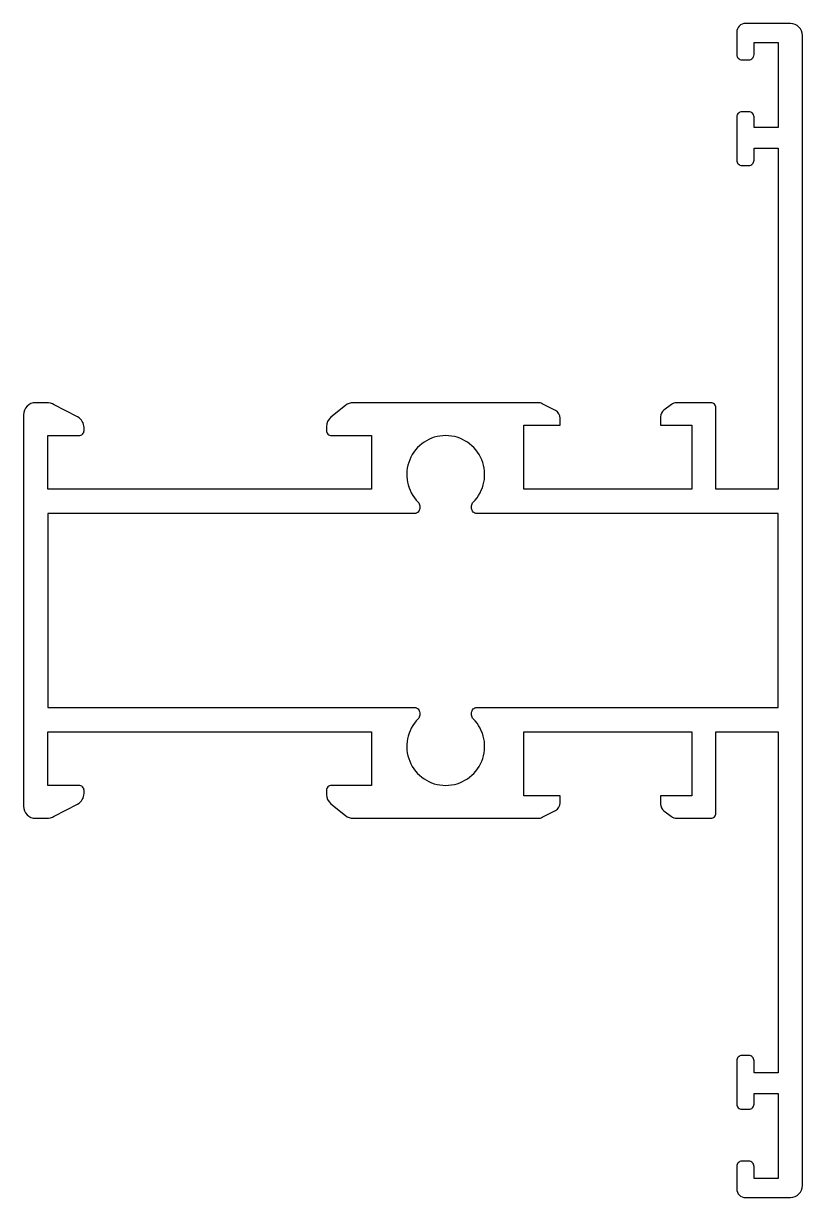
# Model space of a CAD drawing. Extents: x 145 to 190, y 177.8 to 245.6.
import ezdxf

# ---------------------------------------------------------------- set-up
doc = ezdxf.new("R2010")
doc.units = 0
doc.layers.get('0').update_dxf_attribs({"linetype": 'CONTINUOUS'})

msp = doc.modelspace()

# ---------------------------------------------------------------- linework, layer by layer
for points in [[(173.853, 204.653), (183.553, 204.653), (183.553, 200.953), (181.753, 200.953), (181.753, 200.478, 0.233995), (181.95, 200.081), (182.376, 199.756, 0.164295), (182.679, 199.653), (184.653, 199.653, 0.414214), (184.953, 199.953), (184.953, 204.653), (188.553, 204.653), (188.553, 184.953), (187.153, 184.953), (187.153, 185.653, 0.414214), (186.853, 185.953), (186.453, 185.953, 0.414214), (186.153, 185.653), (186.153, 183.153, 0.414214), (186.453, 182.853), (186.853, 182.853, 0.414214), (187.153, 183.153), (187.153, 183.753), (188.553, 183.753), (188.553, 178.853), (187.153, 178.853), (187.153, 179.553, 0.414214), (186.853, 179.853), (186.453, 179.853, 0.414214), (186.153, 179.553), (186.153, 178.253, 0.414214), (186.653, 177.753), (189.253, 177.753, 0.414214), (189.953, 178.453), (189.953, 244.853, 0.414214), (189.253, 245.553), (186.653, 245.553, 0.414214), (186.153, 245.053), (186.153, 243.753, 0.414214), (186.453, 243.453), (186.853, 243.453, 0.414214), (187.153, 243.753), (187.153, 244.453), (188.553, 244.453), (188.553, 239.553), (187.153, 239.553), (187.153, 240.153, 0.414214), (186.853, 240.453), (186.453, 240.453, 0.414214), (186.153, 240.153), (186.153, 237.653, 0.414214), (186.453, 237.353), (186.853, 237.353, 0.414214), (187.153, 237.653), (187.153, 238.353), (188.553, 238.353), (188.553, 218.653), (184.953, 218.653), (184.953, 223.353, 0.414214), (184.653, 223.653), (182.679, 223.653, 0.164295), (182.376, 223.551), (181.95, 223.226, 0.233995), (181.753, 222.829), (181.753, 222.353), (183.553, 222.353), (183.553, 218.653), (173.853, 218.653), (173.853, 222.353), (175.953, 222.353), (175.953, 222.755, 0.279558), (175.684, 223.198), (174.918, 223.597, 0.120681), (174.687, 223.653), (163.995, 223.653, 0.171507), (163.555, 223.498), (162.713, 222.818, 0.226608), (162.453, 222.273), (162.453, 222.053, 0.414214), (162.753, 221.753), (165.053, 221.753), (165.053, 218.653), (146.353, 218.653), (146.353, 221.753), (148.153, 221.753, 0.414214), (148.453, 222.053), (148.453, 222.212, 0.278588), (148.078, 222.831), (146.733, 223.539, 0.121594), (146.268, 223.653), (145.653, 223.653, 0.414214), (144.953, 222.953), (144.953, 200.353, 0.414214), (145.653, 199.653), (146.268, 199.653, 0.121594), (146.733, 199.768), (148.078, 200.475, 0.278588), (148.453, 201.095), (148.453, 201.253, 0.414214), (148.153, 201.553), (146.353, 201.553), (146.353, 204.653), (165.053, 204.653), (165.053, 201.553), (162.753, 201.553, 0.414214), (162.453, 201.253), (162.453, 201.034, 0.226608), (162.713, 200.489), (163.555, 199.809, 0.171507), (163.995, 199.653), (174.687, 199.653, 0.120681), (174.918, 199.71), (175.684, 200.109, 0.279558), (175.953, 200.552), (175.953, 200.953), (173.853, 200.953)], [(188.553, 206.053), (188.553, 211.553), (188.553, 217.253), (171.141, 217.253, -0.414214), (170.841, 217.553), (170.841, 217.697, -0.199362), (170.929, 217.91, 2.420133), (167.753, 217.91, -0.199362), (167.841, 217.697), (167.841, 217.553, -0.414214), (167.541, 217.253), (146.353, 217.253), (146.353, 211.553), (146.353, 206.053), (167.541, 206.053, -0.414214), (167.841, 205.753), (167.841, 205.61, -0.199362), (167.753, 205.397, 2.420133), (170.929, 205.397, -0.199362), (170.841, 205.61), (170.841, 205.753, -0.414214), (171.141, 206.053)]]:
    msp.add_lwpolyline(points, format="xyb", close=True)

doc.saveas('drawing.dxf')
